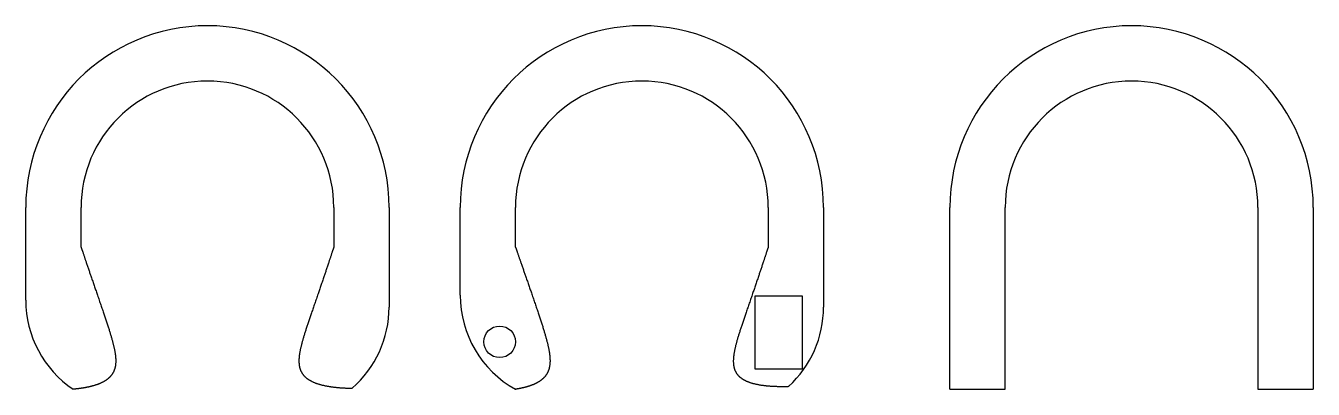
# Model space of a CAD drawing. Header units: centimetres. Extents: x -31 to 50.5, y 0 to 23.
import ezdxf

# ---------------------------------------------------------------- set-up
doc = ezdxf.new("R2010")
doc.units = ezdxf.units.CM
doc.header["$MEASUREMENT"] = 0
doc.layers.add('AQeye Headband v5_Sketch1', color=7, linetype='Continuous')

msp = doc.modelspace()

# ---------------------------------------------------------------- linework, layer by layer
at = {"layer": 'AQeye Headband v5_Sketch1'}
for p, q in [((-31, 5.639), (-31, 11.5)), ((-27.5, 9), (-27.5, 11.5)), ((-11.5, 11.5), (-11.5, 9)), ((-8, 11.5), (-8, 5.201)), ((-3.5, 5.946), (-3.5, 11.5)), ((0, 9), (0, 11.5)), ((16, 11.5), (16, 9)), ((19.5, 11.5), (19.5, 5.201)), ((27.5, 0), (27.5, 11.5)), ((31, 0), (31, 11.5)), ((47, 11.5), (47, 0)), ((50.5, 11.5), (50.5, 0)), ((15.161, 5.884), (15.161, 1.284)), ((18.161, 5.884), (15.161, 5.884)), ((18.161, 1.284), (18.161, 5.884)), ((15.161, 1.284), (18.161, 1.284)), ((27.5, 0), (31, 0)), ((47, 0), (50.5, 0))]:
    msp.add_line(p, q, dxfattribs=at)
msp.add_circle((-1, 3), 1, dxfattribs=at)
for centre, radius, start, end in [((-19.5, 11.5), 11.5, 0, 180), ((8, 11.5), 11.5, 360, 180), ((39, 11.5), 11.5, 0, 180), ((-19.5, 11.5), 8, 0.00003, 180), ((8, 11.5), 8, 0.00003, 180), ((39, 11.5), 8, 360, 180), ((3.3, 5.946), 6.8, 180, 240.9728), ((-24.2, 5.639), 6.8, 180, 236.03032), ((-14.8, 5.201), 6.8, 310.92101, 0), ((12.7, 5.201), 6.8, 312.45297, 0)]:
    msp.add_arc(centre, radius, start, end, dxfattribs=at)
for points in [[(-27.5, 9), (-27.427, 8.781), (-27.281, 8.349), (-27.067, 7.718), (-26.791, 6.911), (-26.464, 5.96), (-26.157, 5.071), (-25.877, 4.247), (-25.633, 3.492), (-25.439, 2.808), (-25.312, 2.2), (-25.277, 1.667), (-25.357, 1.21), (-25.575, 0.826), (-25.942, 0.514), (-26.463, 0.272), (-27.003, 0.131), (-27.475, 0.054), (-27.82, 0.016), (-28, 0)], [(-11.5, 9), (-11.574, 8.775), (-11.72, 8.332), (-11.936, 7.684), (-12.214, 6.856), (-12.548, 5.882), (-12.863, 4.973), (-13.151, 4.131), (-13.403, 3.362), (-13.599, 2.67), (-13.718, 2.058), (-13.728, 1.529), (-13.6, 1.082), (-13.311, 0.718), (-12.846, 0.435), (-12.203, 0.23), (-11.547, 0.127), (-10.977, 0.082), (-10.562, 0.067), (-10.346, 0.063)], [(0, 9), (0.074, 8.787), (0.22, 8.365), (0.434, 7.749), (0.708, 6.96), (1.03, 6.029), (1.33, 5.157), (1.602, 4.347), (1.839, 3.602), (2.029, 2.926), (2.16, 2.321), (2.211, 1.786), (2.163, 1.322), (1.999, 0.927), (1.706, 0.598), (1.28, 0.333), (0.833, 0.17), (0.439, 0.075), (0.151, 0.023), (0, 0)], [(16, 9), (15.926, 8.775), (15.78, 8.332), (15.566, 7.685), (15.287, 6.856), (14.952, 5.879), (14.636, 4.965), (14.345, 4.119), (14.092, 3.344), (13.894, 2.647), (13.777, 2.031), (13.771, 1.501), (13.907, 1.06), (14.211, 0.708), (14.696, 0.445), (15.364, 0.269), (16.045, 0.194), (16.636, 0.175), (17.066, 0.178), (17.289, 0.184)]]:
    msp.add_open_spline(points, degree=5, dxfattribs=at)
msp.add_point((0, 0), dxfattribs=at)

doc.saveas('drawing.dxf')
